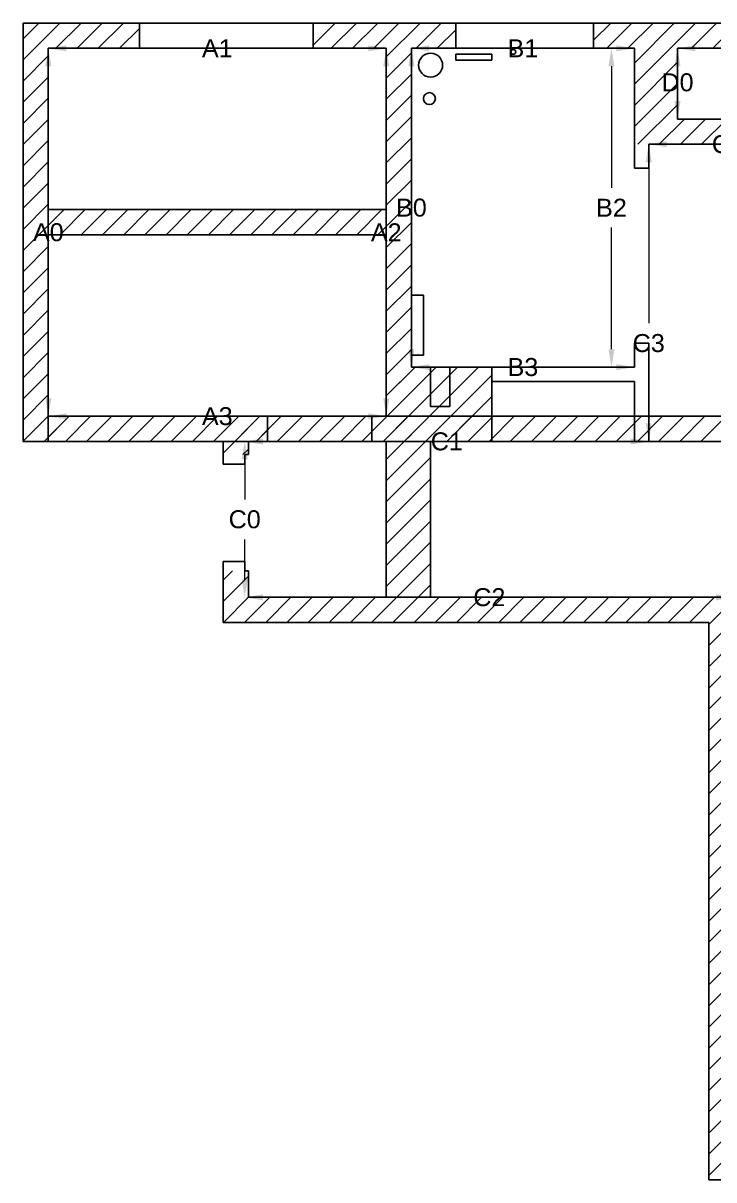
# Model space of a CAD drawing. Header units: inches. Extents: x 72.5 to 89, y 58.7 to 68.4.
# Drawn here: x 72.48 to 78.24, y 58.71 to 68.36 of the extents above; entities that cross this region are included whole.
import ezdxf

# ---------------------------------------------------------------- set-up
doc = ezdxf.new("R2010")
doc.units = ezdxf.units.IN
doc.header["$MEASUREMENT"] = 0
for name, color, linetype in [('a-pip', 7, 'Continuous'), ('del', 7, 'Continuous'), ('NoMv', 7, 'Continuous'), ('top', 7, 'Continuous'), ('w-pipe', 7, 'Continuous'), ('wall', 7, 'Continuous')]:
    doc.layers.add(name, color=color, linetype=linetype)
doc.styles.get("Standard").update_dxf_attribs({"font": 'Arial.ttf'})
doc.dimstyles.get("Standard").update_dxf_attribs({"dimtxt": 0.18, "dimasz": 0.18, "dimexe": 0.18, "dimexo": 0.0625, "dimgap": 0.09, "dimtad": 0, "dimtih": 1, "dimtoh": 1, "dimdec": 4, "dimzin": 0, "dimdsep": 46, "dimtxsty": 'Standard', "dimcen": 0.09, "dimadec": 0, "dimazin": 0, "dimtfac": 1, "dimtdec": 4, "dimtofl": 0, "dimtmove": 0, "dimatfit": 3, "dimfxl": 1, "dimtolj": 1, "dimtzin": 0, "dimarcsym": 0})

# ---------------------------------------------------------------- blocks, each defined once
blk = doc.blocks.new('*D103')
at = {"layer": 'wall', "color": 0, "lineweight": 9, "ltscale": 0.5, "transparency": 16777216}
for p, q in [((72.6852, 68.0024), (72.6852, 66.7834)), ((72.6852, 65.2324), (72.6852, 66.4513))]:
    blk.add_line(p, q, dxfattribs=at)
at = {"layer": 'wall', "color": 0, "ltscale": 0.5, "transparency": 16777216}
for points in [[(72.6602, 68.0024), (72.7102, 68.0024), (72.6852, 68.1524)], [(72.6602, 65.2324), (72.7102, 65.2324), (72.6852, 65.0824)]]:
    blk.add_solid(points, dxfattribs=at)
at = {"layer": 'wall', "color": 0, "ltscale": 0.5, "transparency": 16777216, "insert": (72.6852, 66.6174), "char_height": 0.15, "attachment_point": 5}
blk.add_mtext('\\A1;A0', dxfattribs=at)
blk = doc.blocks.new('*D102')
at = {"layer": 'wall', "color": 0, "lineweight": 9, "ltscale": 0.5, "transparency": 16777216}
for p, q in [((72.8352, 68.1524), (73.8967, 68.1524)), ((75.3552, 68.1524), (74.2936, 68.1524))]:
    blk.add_line(p, q, dxfattribs=at)
at = {"layer": 'wall', "color": 0, "ltscale": 0.5, "transparency": 16777216}
for points in [[(72.8352, 68.1774), (72.8352, 68.1274), (72.6852, 68.1524)], [(75.3552, 68.1774), (75.3552, 68.1274), (75.5052, 68.1524)]]:
    blk.add_solid(points, dxfattribs=at)
at = {"layer": 'wall', "color": 0, "ltscale": 0.5, "transparency": 16777216, "insert": (74.0952, 68.1524), "char_height": 0.15, "attachment_point": 5}
blk.add_mtext('\\A1;A1', dxfattribs=at)
blk = doc.blocks.new('*D101')
at = {"layer": 'wall', "color": 0, "lineweight": 9, "ltscale": 0.5, "transparency": 16777216}
for p, q in [((75.5052, 68.0024), (75.5052, 66.7824)), ((75.5052, 65.2324), (75.5052, 66.4524))]:
    blk.add_line(p, q, dxfattribs=at)
at = {"layer": 'wall', "color": 0, "ltscale": 0.5, "transparency": 16777216}
for points in [[(75.4802, 68.0024), (75.5302, 68.0024), (75.5052, 68.1524)], [(75.4802, 65.2324), (75.5302, 65.2324), (75.5052, 65.0824)]]:
    blk.add_solid(points, dxfattribs=at)
at = {"layer": 'wall', "color": 0, "ltscale": 0.5, "transparency": 16777216, "insert": (75.5052, 66.6174), "char_height": 0.15, "attachment_point": 5}
blk.add_mtext('\\A1;A2', dxfattribs=at)
blk = doc.blocks.new('*D100')
at = {"layer": 'wall', "color": 0, "lineweight": 9, "ltscale": 0.5, "transparency": 16777216}
for p, q in [((72.8352, 65.0824), (73.8814, 65.0824)), ((75.3552, 65.0824), (74.309, 65.0824))]:
    blk.add_line(p, q, dxfattribs=at)
at = {"layer": 'wall', "color": 0, "ltscale": 0.5, "transparency": 16777216}
for points in [[(72.8352, 65.1074), (72.8352, 65.0574), (72.6852, 65.0824)], [(75.3552, 65.1074), (75.3552, 65.0574), (75.5052, 65.0824)]]:
    blk.add_solid(points, dxfattribs=at)
at = {"layer": 'wall', "color": 0, "ltscale": 0.5, "transparency": 16777216, "insert": (74.0952, 65.0824), "char_height": 0.15, "attachment_point": 5}
blk.add_mtext('\\A1;A3', dxfattribs=at)
blk = doc.blocks.new('*D99')
at = {"layer": 'wall', "color": 0, "lineweight": 9, "ltscale": 0.5, "transparency": 16777216}
for p, q in [((74.3239, 64.7224), (74.3239, 64.3891)), ((74.3239, 63.7224), (74.3239, 64.0556))]:
    blk.add_line(p, q, dxfattribs=at)
at = {"layer": 'wall', "color": 0, "ltscale": 0.5, "transparency": 16777216}
for points in [[(74.2989, 64.7224), (74.3489, 64.7224), (74.3239, 64.8724)], [(74.2989, 63.7224), (74.3489, 63.7224), (74.3239, 63.5724)]]:
    blk.add_solid(points, dxfattribs=at)
at = {"layer": 'wall', "color": 0, "ltscale": 0.5, "transparency": 16777216, "insert": (74.3239, 64.2224), "char_height": 0.15, "attachment_point": 5}
blk.add_mtext('\\A1;C0', dxfattribs=at)
blk = doc.blocks.new('*D98')
at = {"layer": 'wall', "color": 0, "lineweight": 9, "ltscale": 0.5, "transparency": 16777216}
for p, q in [((75.7152, 68.0024), (75.7152, 66.9884)), ((75.7152, 65.6424), (75.7152, 66.6563))]:
    blk.add_line(p, q, dxfattribs=at)
at = {"layer": 'wall', "color": 0, "ltscale": 0.5, "transparency": 16777216}
for points in [[(75.6902, 68.0024), (75.7402, 68.0024), (75.7152, 68.1524)], [(75.6902, 65.6424), (75.7402, 65.6424), (75.7152, 65.4924)]]:
    blk.add_solid(points, dxfattribs=at)
at = {"layer": 'wall', "color": 0, "ltscale": 0.5, "transparency": 16777216, "insert": (75.7152, 66.8224), "char_height": 0.15, "attachment_point": 5}
blk.add_mtext('\\A1;B0', dxfattribs=at)
blk = doc.blocks.new('*D97')
at = {"layer": 'wall', "color": 0, "lineweight": 9, "ltscale": 0.5, "transparency": 16777216}
for p, q in [((75.8652, 68.1524), (76.4539, 68.1524)), ((77.4252, 68.1524), (76.8365, 68.1524))]:
    blk.add_line(p, q, dxfattribs=at)
at = {"layer": 'wall', "color": 0, "ltscale": 0.5, "transparency": 16777216}
for points in [[(75.8652, 68.1774), (75.8652, 68.1274), (75.7152, 68.1524)], [(77.4252, 68.1774), (77.4252, 68.1274), (77.5752, 68.1524)]]:
    blk.add_solid(points, dxfattribs=at)
at = {"layer": 'wall', "color": 0, "ltscale": 0.5, "transparency": 16777216, "insert": (76.6452, 68.1524), "char_height": 0.15, "attachment_point": 5}
blk.add_mtext('\\A1;B1', dxfattribs=at)
blk = doc.blocks.new('*D96')
at = {"layer": 'wall', "color": 0, "lineweight": 9, "ltscale": 0.5, "transparency": 16777216}
for p, q in [((77.384, 68.0024), (77.384, 66.9874)), ((77.384, 65.6424), (77.384, 66.6574))]:
    blk.add_line(p, q, dxfattribs=at)
at = {"layer": 'wall', "color": 0, "ltscale": 0.5, "transparency": 16777216}
for points in [[(77.359, 68.0024), (77.409, 68.0024), (77.384, 68.1524)], [(77.359, 65.6424), (77.409, 65.6424), (77.384, 65.4924)]]:
    blk.add_solid(points, dxfattribs=at)
at = {"layer": 'wall', "color": 0, "ltscale": 0.5, "transparency": 16777216, "insert": (77.384, 66.8224), "char_height": 0.15, "attachment_point": 5}
blk.add_mtext('\\A1;B2', dxfattribs=at)
blk = doc.blocks.new('*D95')
at = {"layer": 'wall', "color": 0, "lineweight": 9, "ltscale": 0.5, "transparency": 16777216}
for p, q in [((75.8652, 65.4924), (76.4385, 65.4924)), ((77.4252, 65.4924), (76.8518, 65.4924))]:
    blk.add_line(p, q, dxfattribs=at)
at = {"layer": 'wall', "color": 0, "ltscale": 0.5, "transparency": 16777216}
for points in [[(75.8652, 65.5174), (75.8652, 65.4674), (75.7152, 65.4924)], [(77.4252, 65.5174), (77.4252, 65.4674), (77.5752, 65.4924)]]:
    blk.add_solid(points, dxfattribs=at)
at = {"layer": 'wall', "color": 0, "ltscale": 0.5, "transparency": 16777216, "insert": (76.6452, 65.4924), "char_height": 0.15, "attachment_point": 5}
blk.add_mtext('\\A1;B3', dxfattribs=at)
blk = doc.blocks.new('*D94')
at = {"layer": 'wall', "color": 0, "lineweight": 9, "ltscale": 0.5, "transparency": 16777216}
for p, q in [((77.6952, 67.2024), (77.6952, 65.8591)), ((77.6952, 65.0224), (77.6952, 65.5256))]:
    blk.add_line(p, q, dxfattribs=at)
at = {"layer": 'wall', "color": 0, "ltscale": 0.5, "transparency": 16777216}
for points in [[(77.6702, 67.2024), (77.7202, 67.2024), (77.6952, 67.3524)], [(77.6702, 65.0224), (77.7202, 65.0224), (77.6952, 64.8724)]]:
    blk.add_solid(points, dxfattribs=at)
at = {"layer": 'wall', "color": 0, "ltscale": 0.5, "transparency": 16777216, "insert": (77.6952, 65.6924), "char_height": 0.15, "attachment_point": 5}
blk.add_mtext('\\A1;C3', dxfattribs=at)
blk = doc.blocks.new('*D93')
at = {"layer": 'wall', "color": 0, "lineweight": 9, "ltscale": 0.5, "transparency": 16777216}
for p, q in [((77.8452, 67.3524), (78.1414, 67.3524)), ((80.2452, 67.3524), (78.569, 67.3524))]:
    blk.add_line(p, q, dxfattribs=at)
at = {"layer": 'wall', "color": 0, "ltscale": 0.5, "transparency": 16777216}
for points in [[(77.8452, 67.3774), (77.8452, 67.3274), (77.6952, 67.3524)], [(80.2452, 67.3774), (80.2452, 67.3274), (80.3952, 67.3524)]]:
    blk.add_solid(points, dxfattribs=at)
at = {"layer": 'wall', "color": 0, "ltscale": 0.5, "transparency": 16777216, "insert": (78.3552, 67.3524), "char_height": 0.15, "attachment_point": 5}
blk.add_mtext('\\A1;C4', dxfattribs=at)
blk = doc.blocks.new('*D79')
at = {"layer": 'wall', "color": 0, "lineweight": 9, "ltscale": 0.5, "transparency": 16777216}
for p, q in [((77.9352, 68.0024), (77.9352, 67.9738)), ((77.9352, 67.7124), (77.9352, 67.7617))]:
    blk.add_line(p, q, dxfattribs=at)
at = {"layer": 'wall', "color": 0, "ltscale": 0.5, "transparency": 16777216}
for points in [[(77.9102, 68.0024), (77.9602, 68.0024), (77.9352, 68.1524)], [(77.9102, 67.7124), (77.9602, 67.7124), (77.9352, 67.5624)]]:
    blk.add_solid(points, dxfattribs=at)
at = {"layer": 'wall', "color": 0, "ltscale": 0.5, "transparency": 16777216, "insert": (77.9352, 67.8677), "char_height": 0.15, "attachment_point": 5}
blk.add_mtext('\\A1;D0', dxfattribs=at)
blk = doc.blocks.new('*D77')
at = {"layer": 'wall', "color": 0, "lineweight": 9, "ltscale": 0.5, "transparency": 16777216}
for p, q in [((78.0852, 68.1524), (78.9677, 68.1524)), ((80.2452, 68.1524), (79.3626, 68.1524))]:
    blk.add_line(p, q, dxfattribs=at)
at = {"layer": 'wall', "color": 0, "ltscale": 0.5, "transparency": 16777216}
for points in [[(78.0852, 68.1774), (78.0852, 68.1274), (77.9352, 68.1524)], [(80.2452, 68.1774), (80.2452, 68.1274), (80.3952, 68.1524)]]:
    blk.add_solid(points, dxfattribs=at)
at = {"layer": 'wall', "color": 0, "ltscale": 0.5, "transparency": 16777216, "insert": (79.1652, 68.1524), "char_height": 0.15, "attachment_point": 5}
blk.add_mtext('\\A1;D1', dxfattribs=at)
blk = doc.blocks.new('*D105')
at = {"layer": 'wall', "color": 0, "lineweight": 9, "ltscale": 0.5, "transparency": 16777216}
for p, q in [((74.4752, 63.5724), (76.1514, 63.5724)), ((78.2552, 63.5724), (76.579, 63.5724))]:
    blk.add_line(p, q, dxfattribs=at)
at = {"layer": 'wall', "color": 0, "ltscale": 0.5, "transparency": 16777216}
for points in [[(74.4752, 63.5974), (74.4752, 63.5474), (74.3252, 63.5724)], [(78.2552, 63.5974), (78.2552, 63.5474), (78.4052, 63.5724)]]:
    blk.add_solid(points, dxfattribs=at)
at = {"layer": 'wall', "color": 0, "ltscale": 0.5, "transparency": 16777216, "insert": (76.3652, 63.5724), "char_height": 0.15, "attachment_point": 5}
blk.add_mtext('\\A1;C2', dxfattribs=at)
blk = doc.blocks.new('*D75')
at = {"layer": 'wall', "color": 0, "lineweight": 9, "ltscale": 0.5, "transparency": 16777216}
for p, q in [((74.4752, 64.8724), (75.8107, 64.8724)), ((77.5452, 64.8724), (76.2097, 64.8724))]:
    blk.add_line(p, q, dxfattribs=at)
at = {"layer": 'wall', "color": 0, "ltscale": 0.5, "transparency": 16777216}
for points in [[(74.4752, 64.8974), (74.4752, 64.8474), (74.3252, 64.8724)], [(77.5452, 64.8974), (77.5452, 64.8474), (77.6952, 64.8724)]]:
    blk.add_solid(points, dxfattribs=at)
at = {"layer": 'wall', "color": 0, "ltscale": 0.5, "transparency": 16777216, "insert": (76.0102, 64.8724), "char_height": 0.15, "attachment_point": 5}
blk.add_mtext('\\A1;C1', dxfattribs=at)

msp = doc.modelspace()

# ---------------------------------------------------------------- hatches: boundary and pattern name
at = {"layer": 'del'}
h = msp.add_hatch(dxfattribs=at)
h.set_pattern_fill('ANSI31', color=1)
h.paths.add_polyline_path([(75.50517, 66.5967), (75.50517, 66.8067), (72.68517, 66.8067), (72.68517, 66.5967)])
h.paths.add_polyline_path([(78.35517, 67.56237), (78.35517, 67.35237), (79.82517, 67.35237), (79.82517, 67.56237)])
h.paths.add_polyline_path([(85.42517, 64.78223), (85.42517, 64.87237), (85.27517, 64.87237), (85.27517, 64.78223)])
h.paths.add_polyline_path([(85.27517, 63.57237), (85.42517, 63.57237), (85.42517, 63.89223), (85.27517, 63.89223)])
h.paths.add_polyline_path([(82.19517, 59.93299), (82.19517, 60.27347), (78.40517, 60.27347), (78.40517, 59.93299)])
h.paths.add_polyline_path([(86.19517, 59.71223), (86.19517, 58.92223), (88.79517, 58.92223), (88.79517, 59.71223)])
h.paths.add_polyline_path([(84.40517, 59.50223), (84.40517, 59.71223), (82.97517, 59.71223), (82.97517, 59.50223)])
h = msp.add_hatch(dxfattribs=at)
h.set_pattern_fill('ANSI31', color=1)
h.paths.add_polyline_path([(72.68517, 66.8067), (72.68517, 66.5967), (75.50517, 66.5967), (75.50517, 66.8067)])
h.paths.add_polyline_path([(78.40517, 60.27347), (78.40517, 59.93299), (82.19517, 59.93299), (82.19517, 60.27347)])
h.paths.add_polyline_path([(86.19517, 59.71223), (86.19517, 58.92223), (88.79517, 58.92223), (88.79517, 59.71223)])
h.paths.add_polyline_path([(85.42517, 63.89223), (85.27517, 63.89223), (85.27517, 63.57237), (85.42517, 63.57237)])
h.paths.add_polyline_path([(85.42517, 64.78223), (85.42517, 64.87237), (85.27517, 64.87237), (85.27517, 64.78223)])
at = {"layer": 'NoMv'}
h = msp.add_hatch(dxfattribs=at)
h.set_pattern_fill('ANSI31', color=0)
h.paths.add_polyline_path([(72.68517, 68.15237), (73.44517, 68.15237), (73.44517, 68.36237), (72.47517, 68.36237), (72.47517, 64.87237), (74.14517, 64.87237), (74.14517, 64.76237), (74.35517, 64.76237), (74.35517, 64.87237), (74.51517, 64.87237), (74.51517, 65.08237), (72.68517, 65.08237)])
h = msp.add_hatch(dxfattribs=at)
h.set_pattern_fill('ANSI31', color=0)
h.paths.add_polyline_path([(75.71517, 68.15237), (76.08517, 68.15237), (76.08517, 68.36237), (74.89517, 68.36237), (74.89517, 68.15237), (75.50517, 68.15237), (75.50517, 65.08237), (75.38517, 65.08237), (75.38517, 64.87237), (75.71517, 64.87237), (75.71517, 65.37237), (75.71517, 65.49237)])
h = msp.add_hatch(dxfattribs=at)
h.set_pattern_fill('ANSI31', color=0)
h.paths.add_polyline_path([(76.38517, 65.37237), (76.38517, 65.49237), (75.71517, 65.49237), (75.71517, 68.15237), (76.08517, 68.15237), (76.08517, 68.36237), (74.89517, 68.36237), (74.89517, 68.15237), (75.50517, 68.15237), (75.50517, 65.08237), (75.38517, 65.08237), (75.38517, 64.87237), (75.71517, 64.87237), (76.38517, 64.87237)])
h = msp.add_hatch(dxfattribs=at)
h.set_pattern_fill('ANSI31', color=0)
h.paths.add_polyline_path([(77.93517, 68.15237), (78.33517, 68.15237), (78.33517, 68.36237), (77.23517, 68.36237), (77.23517, 68.15237), (77.57517, 68.15237), (77.57517, 67.35237), (77.69517, 67.35237), (78.35517, 67.35237), (78.35517, 67.56237), (77.93517, 67.56237)])
h = msp.add_hatch(dxfattribs=at)
h.set_pattern_fill('ANSI31', color=0)
h.paths.add_polyline_path([(78.40517, 63.57237), (74.35517, 63.57237), (74.35517, 63.79237), (74.14517, 63.79237), (74.14517, 63.36237), (78.19517, 63.36237), (78.19517, 58.71237), (78.92517, 58.71237), (78.92517, 58.92237), (78.40517, 58.92237)])
at = {"layer": 'top'}
h = msp.add_hatch(dxfattribs=at)
h.set_pattern_fill('ANSI31', color=3)
h.paths.add_polyline_path([(85.42517, 64.87237), (85.42517, 65.08237), (72.68517, 65.08237), (72.68517, 64.87237)])
h.paths.add_polyline_path([(82.40517, 64.87237), (82.19517, 64.87237), (82.19517, 58.92237), (82.40517, 58.92237)])
h.paths.add_polyline_path([(85.42517, 64.87237), (85.21517, 64.87237), (85.21517, 59.71223), (85.42517, 59.71223)])
h = msp.add_hatch(dxfattribs=at)
h.set_pattern_fill('ANSI31', color=3)
h.paths.add_polyline_path([(75.87517, 64.87237), (75.71517, 64.87237), (75.50517, 64.87237), (75.50517, 63.57237), (75.87517, 63.57237)])

# ---------------------------------------------------------------- linework, layer by layer
for p, q in [((72.47517, 68.36237), (72.47517, 64.87237)), ((85.43517, 68.36237), (72.47517, 68.36237)), ((73.44517, 68.15237), (73.44517, 68.36237)), ((74.89517, 68.15237), (74.89517, 68.36237)), ((76.08517, 68.15237), (76.08517, 68.36237)), ((77.23517, 68.15237), (77.23517, 68.36237)), ((72.68517, 65.08237), (72.68517, 68.15237)), ((72.68517, 68.15237), (73.44517, 68.15237)), ((73.44517, 68.15237), (74.89517, 68.15237)), ((74.89517, 68.15237), (75.50517, 68.15237)), ((75.50517, 68.15237), (75.50517, 65.08237)), ((75.71517, 65.49237), (75.71517, 68.15237)), ((75.71517, 68.15237), (76.08517, 68.15237)), ((76.08517, 68.15237), (77.23517, 68.15237)), ((77.23517, 68.15237), (77.57517, 68.15237)), ((77.57517, 68.15237), (77.57517, 67.15237)), ((77.93517, 67.56237), (77.93517, 68.15237)), ((77.93517, 68.15237), (78.33517, 68.15237)), ((78.35517, 67.56237), (77.93517, 67.56237)), ((77.69517, 67.15237), (77.69517, 67.35237)), ((77.69517, 67.35237), (78.35517, 67.35237)), ((77.57517, 67.15237), (77.69517, 67.15237)), ((72.68517, 66.8067), (75.50517, 66.8067)), ((72.68517, 66.5967), (75.50517, 66.5967)), ((77.69517, 65.69237), (77.57517, 65.69237)), ((77.57517, 65.69237), (77.57517, 65.49237)), ((77.69517, 64.87237), (77.69517, 65.69237)), ((77.57517, 65.49237), (75.71517, 65.49237)), ((77.57517, 65.37237), (76.38517, 65.37237)), ((76.38517, 65.37237), (76.38517, 64.87237)), ((77.57517, 65.37237), (77.57517, 64.87237)), ((74.51517, 65.08237), (72.68517, 65.08237)), ((74.51517, 64.87237), (74.51517, 65.08237)), ((75.50517, 65.08237), (75.38517, 65.08237)), ((75.38517, 65.08237), (75.38517, 64.87237)), ((72.47517, 64.87237), (74.14517, 64.87237)), ((74.14517, 64.87237), (74.14517, 64.76237)), ((74.35517, 64.76237), (74.35517, 64.87237)), ((74.35517, 64.87237), (74.51517, 64.87237)), ((75.38517, 64.87237), (75.71517, 64.87237)), ((76.38517, 64.87237), (75.71517, 64.87237)), ((77.57517, 64.87237), (77.69517, 64.87237)), ((74.14517, 64.76237), (74.14517, 64.68237)), ((74.32517, 64.76237), (74.35517, 64.76237)), ((74.32517, 64.68237), (74.32517, 64.76237)), ((74.14517, 64.68237), (74.32517, 64.68237)), ((74.32517, 63.87237), (74.14517, 63.87237)), ((74.14517, 63.87237), (74.14517, 63.79237)), ((74.14517, 63.79237), (74.14517, 63.36237)), ((74.32517, 63.79237), (74.32517, 63.87237)), ((74.35517, 63.79237), (74.32517, 63.79237)), ((74.35517, 63.79237), (74.32517, 63.79237)), ((74.35517, 63.57237), (74.35517, 63.79237)), ((78.40517, 63.57237), (74.35517, 63.57237)), ((74.14517, 63.36237), (78.19517, 63.36237)), ((78.19517, 63.36237), (78.19517, 58.71237)), ((78.19517, 58.71237), (78.92517, 58.71237))]:
    msp.add_line(p, q)
at = {"layer": 'a-pip', "color": 6}
for p, q in [((75.87517, 65.49237), (75.87517, 65.1632)), ((75.87517, 65.49237), (76.03517, 65.49237)), ((76.03517, 65.1632), (76.03517, 65.49237)), ((75.87517, 65.1632), (76.03517, 65.1632))]:
    msp.add_line(p, q, dxfattribs=at)
at = {"layer": 'del', "color": 1}
for p, q in [((72.68517, 66.8067), (72.68517, 66.5967)), ((75.50517, 66.8067), (72.68517, 66.8067)), ((75.50517, 66.5967), (75.50517, 66.8067)), ((72.68517, 66.5967), (75.50517, 66.5967))]:
    msp.add_line(p, q, dxfattribs=at)
at = {"layer": 'NoMv'}
msp.add_line((76.38517, 65.37237), (76.38517, 65.49237), dxfattribs=at)
at = {"layer": 'top', "color": 3}
for p, q in [((72.68517, 65.08237), (85.42517, 65.08237)), ((72.68517, 65.08237), (72.68517, 64.87237)), ((72.68517, 64.87237), (85.42517, 64.87237)), ((75.50517, 64.87237), (75.50517, 63.57237)), ((75.87517, 63.57237), (75.87517, 64.87237))]:
    msp.add_line(p, q, dxfattribs=at)
at = {"layer": 'top'}
msp.add_line((75.50517, 63.57237), (75.87517, 63.57237), dxfattribs=at)
at = {"layer": 'w-pipe', "color": 2}
for p, q in [((76.38517, 68.10237), (76.08517, 68.10237)), ((76.08517, 68.10237), (76.08517, 68.05237)), ((76.08517, 68.05237), (76.23517, 68.05237)), ((76.23517, 68.05237), (76.38517, 68.05237)), ((76.38517, 68.05237), (76.38517, 68.10237)), ((75.81517, 66.09237), (75.71517, 66.09237)), ((75.71517, 65.59237), (75.71517, 66.09237)), ((75.81517, 65.59237), (75.81517, 66.09237)), ((75.81517, 65.59237), (75.71517, 65.59237))]:
    msp.add_line(p, q, dxfattribs=at)
for centre, radius in [((76.56517, 68.12237), 0.02), ((75.87517, 68.01237), 0.1), ((75.86517, 67.73237), 0.05)]:
    msp.add_circle(centre, radius, dxfattribs=at)

# ---------------------------------------------------------------- dimensions: what is measured, and where the dimension line sits
at = {"layer": 'wall', "color": 2, "ltscale": 0.5}
for base, p1, p2, text, override, picture, middle in [((75.50517, 68.15237), (72.68517, 68.15237), (75.50517, 68.15237), 'A1', {"dimscale": 1, "dimtxt": 0.15, "dimasz": 0.15, "dimexe": 0.15, "dimsah": 1, "dimse1": 1, "dimse2": 1, "dimsd1": 0, "dimsd2": 0, "dimtix": 0, "dimtofl": 0, "dimtmove": 0, "dimatfit": 3, "dimlwd": 9, "dimlwe": 9}, '*D102', (74.09517, 68.15237)), ((77.57517, 68.15237), (75.71517, 68.15237), (77.57517, 68.15237), 'B1', {"dimscale": 1, "dimtxt": 0.15, "dimasz": 0.15, "dimexe": 0.15, "dimsah": 1, "dimse1": 1, "dimse2": 1, "dimsd1": 0, "dimsd2": 0, "dimtix": 0, "dimtofl": 0, "dimtmove": 0, "dimatfit": 3, "dimlwd": 9, "dimlwe": 9}, '*D97', (76.64517, 68.15237)), ((80.39517, 68.15237), (77.93517, 68.15237), (80.39517, 68.15237), 'D1', {"dimscale": 1, "dimtxt": 0.15, "dimasz": 0.15, "dimexe": 0.15, "dimsah": 1, "dimse1": 1, "dimse2": 1, "dimsd1": 0, "dimsd2": 0, "dimtix": 0, "dimtofl": 0, "dimtmove": 0, "dimatfit": 3, "dimlwd": 9, "dimlwe": 9}, '*D77', (79.16517, 68.15237)), ((77.69517, 67.35237), (80.39517, 67.35237), (77.69517, 67.35237), 'C4', {"dimscale": 1, "dimtxt": 0.15, "dimasz": 0.15, "dimexe": 0.15, "dimsah": 1, "dimse1": 1, "dimse2": 1, "dimsd1": 0, "dimsd2": 0, "dimtix": 0, "dimtofl": 0, "dimtmove": 0, "dimatfit": 3, "dimlwd": 9, "dimlwe": 9}, '*D93', (78.35517, 67.35237)), ((77.57517, 65.49237), (75.71517, 65.49237), (77.57517, 65.49237), 'B3', {"dimscale": 1, "dimtxt": 0.15, "dimasz": 0.15, "dimexe": 0.15, "dimsah": 1, "dimse1": 1, "dimse2": 1, "dimsd1": 0, "dimsd2": 0, "dimtix": 0, "dimtofl": 0, "dimtmove": 0, "dimatfit": 3, "dimlwd": 9, "dimlwe": 9}, '*D95', (76.64517, 65.49237)), ((75.50517, 65.08237), (72.68517, 65.08237), (75.50517, 65.08237), 'A3', {"dimscale": 1, "dimtxt": 0.15, "dimasz": 0.15, "dimexe": 0.15, "dimsah": 1, "dimse1": 1, "dimse2": 1, "dimsd1": 0, "dimsd2": 0, "dimtix": 0, "dimtofl": 0, "dimtmove": 0, "dimatfit": 3, "dimlwd": 9, "dimlwe": 9}, '*D100', (74.09517, 65.08237)), ((77.69517, 64.87237), (74.32517, 64.68237), (77.69517, 64.87237), 'C1', {"dimscale": 1, "dimtxt": 0.15, "dimasz": 0.15, "dimexe": 0.15, "dimsah": 1, "dimse1": 1, "dimse2": 1, "dimsd1": 0, "dimsd2": 0, "dimtix": 0, "dimtofl": 0, "dimtmove": 0, "dimatfit": 3, "dimlwd": 9, "dimlwe": 9}, '*D75', (76.01017, 64.87237)), ((74.32517, 63.57237), (78.40517, 63.57237), (74.32517, 63.79237), 'C2', {"dimtxt": 0.15, "dimasz": 0.15, "dimexe": 0.15, "dimsah": 1, "dimse1": 1, "dimse2": 1, "dimsd1": 0, "dimsd2": 0, "dimlwd": 9, "dimlwe": 9}, '*D105', (76.36517, 63.57237))]:
    dim = msp.add_linear_dim(base=base, p1=p1, p2=p2, text=text, dimstyle='Standard', override=override, dxfattribs=at)
    dim.commit()
    dim.dimension.update_dxf_attribs({"geometry": picture, "text_midpoint": middle, "dimtype": 160})
for base, p1, p2, text, override, picture, middle in [((72.68517, 68.15237), (72.68517, 65.08237), (72.68517, 68.15237), 'A0', {"dimscale": 1, "dimtxt": 0.15, "dimasz": 0.15, "dimexe": 0.15, "dimsah": 1, "dimse1": 1, "dimse2": 1, "dimsd1": 0, "dimsd2": 0, "dimtix": 0, "dimtofl": 0, "dimtmove": 0, "dimatfit": 3, "dimlwd": 9, "dimlwe": 9}, '*D103', (72.68517, 66.61737)), ((75.50517, 65.08237), (75.50517, 68.15237), (75.50517, 65.08237), 'A2', {"dimscale": 1, "dimtxt": 0.15, "dimasz": 0.15, "dimexe": 0.15, "dimsah": 1, "dimse1": 1, "dimse2": 1, "dimsd1": 0, "dimsd2": 0, "dimtix": 0, "dimtofl": 0, "dimtmove": 0, "dimatfit": 3, "dimlwd": 9, "dimlwe": 9}, '*D101', (75.50517, 66.61737)), ((75.71517, 68.15237), (75.71517, 65.49237), (75.71517, 68.15237), 'B0', {"dimscale": 1, "dimtxt": 0.15, "dimasz": 0.15, "dimexe": 0.15, "dimsah": 1, "dimse1": 1, "dimse2": 1, "dimsd1": 0, "dimsd2": 0, "dimtix": 0, "dimtofl": 0, "dimtmove": 0, "dimatfit": 3, "dimlwd": 9, "dimlwe": 9}, '*D98', (75.71517, 66.82237)), ((77.93517, 67.56237), (77.93517, 68.15237), (77.93517, 67.56237), 'D0', {"dimtxt": 0.15, "dimasz": 0.15, "dimexe": 0.15, "dimgap": 0.03, "dimsah": 1, "dimse1": 1, "dimse2": 1, "dimsd1": 0, "dimsd2": 0, "dimlwd": 9, "dimlwe": 9}, '*D79', (77.93517, 67.86773)), ((77.69517, 64.87237), (77.69517, 67.35237), (77.69517, 64.87237), 'C3', {"dimscale": 1, "dimtxt": 0.15, "dimasz": 0.15, "dimexe": 0.15, "dimsah": 1, "dimse1": 1, "dimse2": 1, "dimsd1": 0, "dimsd2": 0, "dimtix": 0, "dimtofl": 0, "dimtmove": 0, "dimatfit": 3, "dimlwd": 9, "dimlwe": 9}, '*D94', (77.69517, 65.69237)), ((74.32389, 63.57237), (74.35517, 64.87237), (74.35517, 63.57237), 'C0', {"dimscale": 1, "dimtxt": 0.15, "dimasz": 0.15, "dimexe": 0.15, "dimsah": 1, "dimse1": 1, "dimse2": 1, "dimsd1": 0, "dimsd2": 0, "dimtix": 0, "dimtofl": 0, "dimtmove": 0, "dimatfit": 3, "dimlwd": 9, "dimlwe": 9}, '*D99', (74.32389, 64.22237))]:
    dim = msp.add_linear_dim(base=base, p1=p1, p2=p2, angle=90, text=text, dimstyle='Standard', override=override, dxfattribs=at)
    dim.commit()
    dim.dimension.update_dxf_attribs({"geometry": picture, "text_midpoint": middle, "dimtype": 160})
dim = msp.add_linear_dim(base=(77.38397, 65.49237), p1=(77.57517, 68.15237), p2=(77.57517, 65.49237), angle=90, text='B2', dimstyle='Standard', override={"dimscale": 1, "dimtxt": 0.15, "dimasz": 0.15, "dimexe": 0.15, "dimsah": 1, "dimse1": 1, "dimse2": 1, "dimsd1": 0, "dimsd2": 0, "dimtix": 0, "dimtofl": 0, "dimtmove": 0, "dimatfit": 3, "dimlwd": 9, "dimlwe": 9}, dxfattribs=at)
dim.commit()
dim.dimension.update_dxf_attribs({"geometry": '*D96', "text_midpoint": (77.38397, 66.82237)})

doc.saveas('drawing.dxf')
